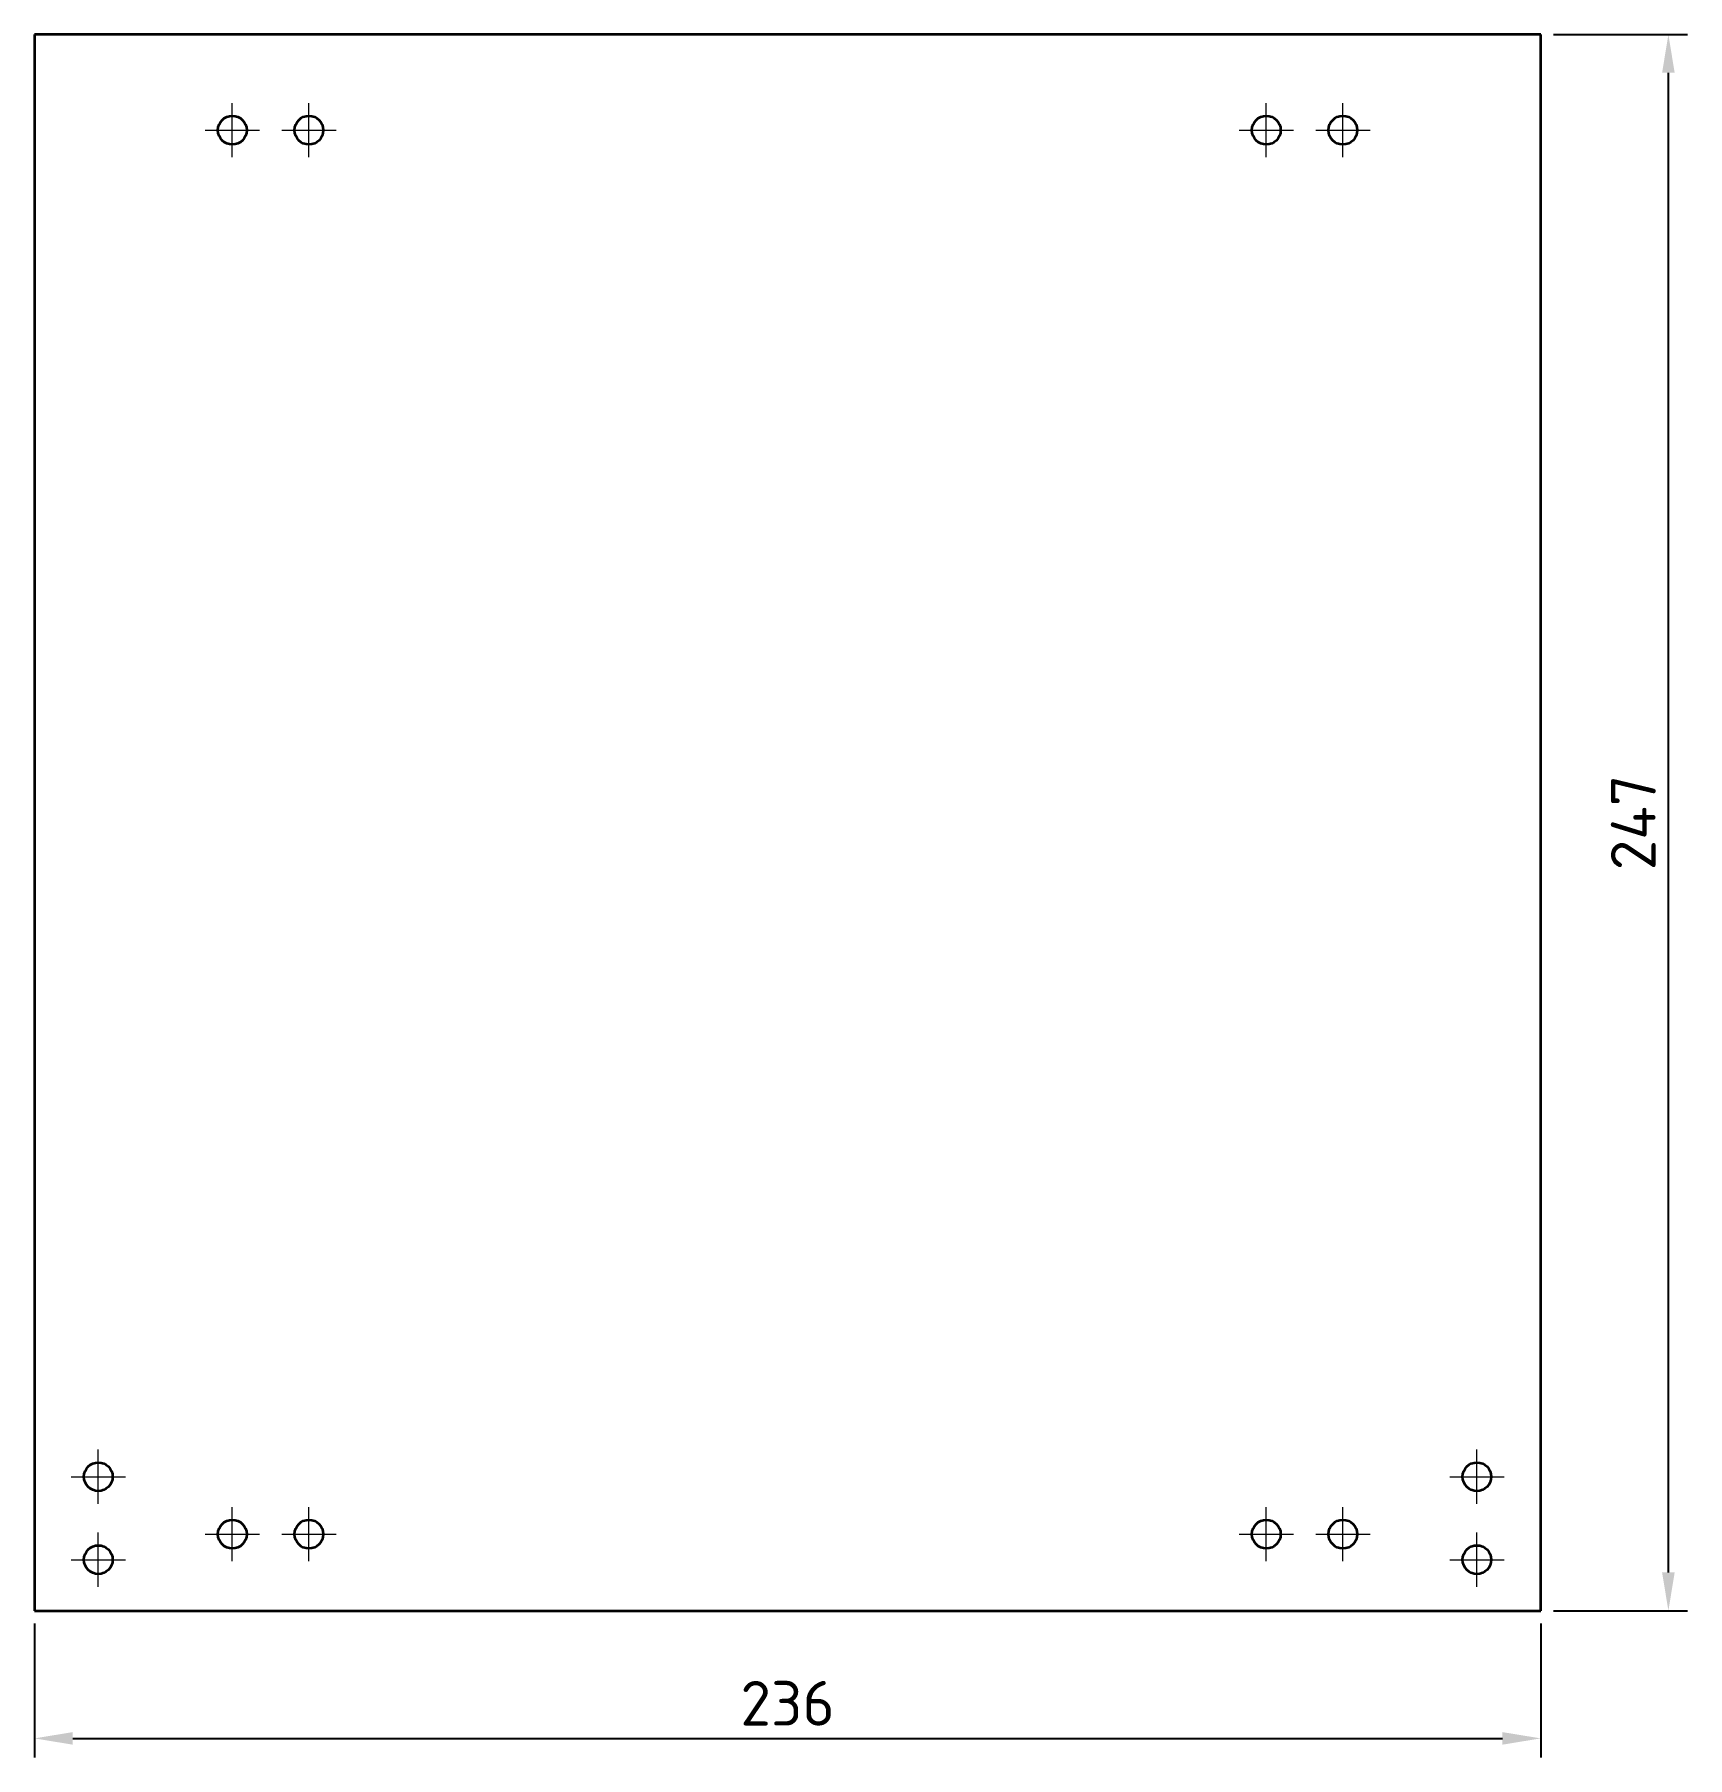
# Model space of a CAD drawing. Header units: millimetres. Extents: x 2054 to 12135, y -1469 to 564.
# Drawn here: x 7408 to 7667, y -91.5 to 178.5 of the extents above; entities that cross this region are included whole.
import ezdxf

# ---------------------------------------------------------------- set-up
doc = ezdxf.new("R2010")
doc.units = ezdxf.units.MM
doc.linetypes.add('CENTER_ISO', pattern=[26, 18, -3, 2, -3])
for name, color, linetype, lineweight in [('2D-VISIBLE', 7, 'Continuous', 35), ('CENTER', 1, 'CENTER_ISO', 18), ('DIMENSIONS', 4, 'Continuous', 18)]:
    doc.layers.add(name, color=color, linetype=linetype, lineweight=lineweight)
doc.styles.add('ISO', font='isocpeur.ttf')
doc.styles.add('OpenSansCondensed-Light', font='OpenSansCondensed-Light.ttf')
doc.dimstyles.new('EZDXF', dxfattribs={"dimtxt": 0.25, "dimasz": 0.175, "dimexe": 0.375, "dimexo": 0.125, "dimgap": 0.1, "dimtad": 1, "dimlfac": 100, "dimzin": 12, "dimdsep": 46, "dimtxsty": 'OpenSansCondensed-Light', "dimblk": 'ARCHTICK', "dimcen": 2.5, "dimazin": 3, "dimtfac": 0.5, "dimtmove": 2, "dimatfit": 3})

# ---------------------------------------------------------------- blocks, each defined once
blk = doc.blocks.new('_CLOSEDFILLED')
at = {"color": 0, "linetype": 'BYBLOCK'}
blk.add_solid([(-1, 0.164), (0, 0), (-1, -0.164)], dxfattribs=at)
blk = doc.blocks.new('*D15')
at = {"color": 4}
for p, q in [((7408, -70.5), (7408, -91.5)), ((7644, -70.5), (7644, -91.5)), ((7414, -88.5), (7638, -88.5))]:
    blk.add_line(p, q, dxfattribs=at)
at = {"layer": 'Defpoints'}
for p in [(7408, -68.5), (7644, -68.5), (7408, -88.5)]:
    blk.add_point(p, dxfattribs=at)
at = {"layer": 'DIMENSIONS', "color": 4, "xscale": 6, "yscale": 6, "rotation": 180}
blk.add_blockref('_CLOSEDFILLED', (7408, -88.5), dxfattribs=at)
at = {"layer": 'DIMENSIONS', "color": 4, "xscale": 6, "yscale": 6}
blk.add_blockref('_CLOSEDFILLED', (7644, -88.5), dxfattribs=at)
at = {"layer": 'DIMENSIONS', "color": 7, "insert": (7526, -83), "char_height": 7, "attachment_point": 5, "style": 'ISO'}
blk.add_mtext('236', dxfattribs=at)
blk = doc.blocks.new('*D16')
at = {"color": 4}
for p, q in [((7646, 178.5), (7667, 178.5)), ((7664, -62.5), (7664, 172.5)), ((7646, -68.5), (7667, -68.5))]:
    blk.add_line(p, q, dxfattribs=at)
at = {"layer": 'Defpoints'}
for p in [(7644, 178.5), (7644, -68.5), (7664, -68.5)]:
    blk.add_point(p, dxfattribs=at)
at = {"layer": 'DIMENSIONS', "color": 4, "xscale": 6, "yscale": 6}
for p, rotation in [((7664, 178.5), 90), ((7664, -68.5), 270)]:
    blk.add_blockref('_CLOSEDFILLED', p, dxfattribs=dict(at, rotation=rotation))
at = {"layer": 'DIMENSIONS', "color": 7, "insert": (7658.5, 55), "char_height": 7, "attachment_point": 5, "rotation": 90, "style": 'ISO'}
blk.add_mtext('247', dxfattribs=at)

msp = doc.modelspace()

# ---------------------------------------------------------------- linework, layer by layer
at = {"layer": '2D-VISIBLE'}
for p, q in [((7644, 178.5), (7408, 178.5)), ((7408, 178.5), (7408, -68.5)), ((7644, -68.5), (7644, 178.5)), ((7408, -68.5), (7644, -68.5))]:
    msp.add_line(p, q, dxfattribs=at)
for centre in [(7439, 163.5), (7451, 163.5), (7601, 163.5), (7613, 163.5), (7418, -47.5), (7634, -47.5), (7439, -56.5), (7451, -56.5), (7601, -56.5), (7613, -56.5), (7418, -60.5), (7634, -60.5)]:
    msp.add_circle(centre, 2.25, dxfattribs=at)
at = {"layer": 'CENTER'}
for p, q in [((7439, 159.25), (7439, 167.75)), ((7451, 159.25), (7451, 167.75)), ((7601, 159.25), (7601, 167.75)), ((7613, 159.25), (7613, 167.75)), ((7434.75, 163.5), (7443.25, 163.5)), ((7446.75, 163.5), (7455.25, 163.5)), ((7596.75, 163.5), (7605.25, 163.5)), ((7608.75, 163.5), (7617.25, 163.5)), ((7418, -51.75), (7418, -43.25)), ((7634, -51.75), (7634, -43.25)), ((7413.75, -47.5), (7422.25, -47.5)), ((7629.75, -47.5), (7638.25, -47.5)), ((7439, -60.75), (7439, -52.25)), ((7451, -60.75), (7451, -52.25)), ((7601, -60.75), (7601, -52.25)), ((7613, -60.75), (7613, -52.25)), ((7418, -64.75), (7418, -56.25)), ((7434.75, -56.5), (7443.25, -56.5)), ((7446.75, -56.5), (7455.25, -56.5)), ((7596.75, -56.5), (7605.25, -56.5)), ((7608.75, -56.5), (7617.25, -56.5)), ((7634, -64.75), (7634, -56.25)), ((7413.75, -60.5), (7422.25, -60.5)), ((7629.75, -60.5), (7638.25, -60.5))]:
    msp.add_line(p, q, dxfattribs=at)

# ---------------------------------------------------------------- dimensions: what is measured, and where the dimension line sits
at = {"layer": 'DIMENSIONS'}
dim = msp.add_linear_dim(base=(7664, -68.5), p1=(7644, -68.5), p2=(7644, 178.5), angle=90, dimstyle='EZDXF', override={"dimscale": 2, "dimtxt": 3.5, "dimasz": 3, "dimexe": 1.5, "dimexo": 1, "dimgap": 1, "dimtad": 1, "dimtih": 0, "dimtoh": 0, "dimdec": 1, "dimlfac": 1, "dimzin": 8, "dimdsep": 46, "dimpost": '', "dimtxsty": 'ISO', "dimtsz": 0, "dimdle": 0, "dimclrd": 4, "dimclre": 4, "dimclrt": 7}, dxfattribs=at)
dim.commit()
dim.dimension.update_dxf_attribs({"geometry": '*D16', "text_midpoint": (7658.5, 55)})
dim = msp.add_linear_dim(base=(7408, -88.5), p1=(7408, -68.5), p2=(7644, -68.5), dimstyle='EZDXF', override={"dimscale": 2, "dimtxt": 3.5, "dimasz": 3, "dimexe": 1.5, "dimexo": 1, "dimgap": 1, "dimtad": 1, "dimtih": 0, "dimtoh": 0, "dimdec": 1, "dimlfac": 1, "dimzin": 8, "dimdsep": 46, "dimpost": '', "dimtxsty": 'ISO', "dimtsz": 0, "dimdle": 0, "dimclrd": 4, "dimclre": 4, "dimclrt": 7}, dxfattribs=at)
dim.commit()
dim.dimension.update_dxf_attribs({"geometry": '*D15', "text_midpoint": (7526, -83)})

doc.saveas('drawing.dxf')
